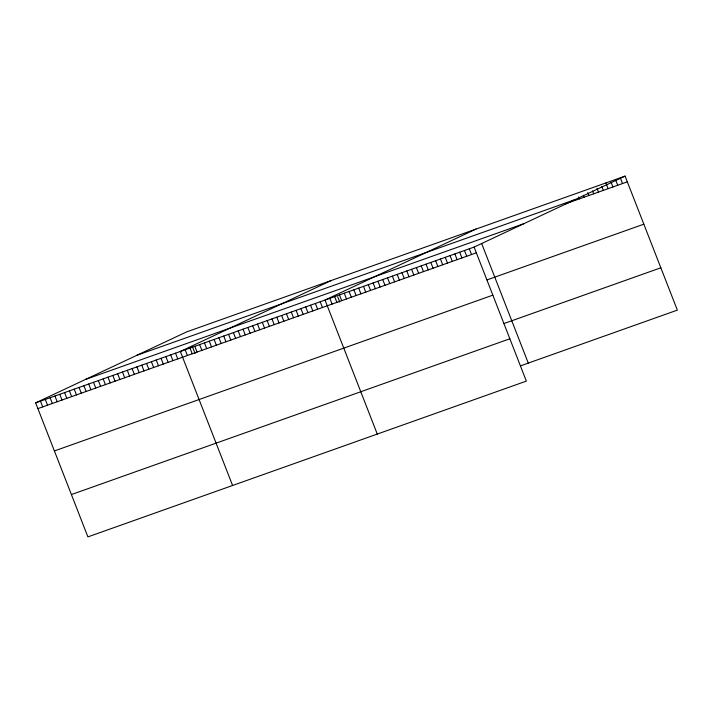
<?xml version="1.0" encoding="UTF-8"?>
<svg xmlns="http://www.w3.org/2000/svg" width="713" height="713" viewBox="0 0 713 713"><rect width="100%" height="100%" fill="white"/><g stroke="black" fill="none" stroke-linecap="round" stroke-linejoin="round"><path stroke-width="1.07" d="M625.096 176.111L474.1 247.081L526.354 381.107L87.904 536.889L35.65 402.872L186.646 331.893L625.096 176.111L677.35 310.128L520.561 365.84M331.331 280.485L180.344 351.464L232.59 485.482M476.026 229.078L325.03 300.048L377.284 434.074M136.816 355.315L575.266 199.533M564.821 204.061L627.333 181.851M85.48 379.45L523.93 223.659M35.65 402.872L474.1 247.081M37.887 408.611L476.346 252.83M487.05 279.888L643.839 224.185M54.393 450.946L492.852 295.155M504.055 323.506L660.844 267.794M71.398 494.564L509.857 338.773M620.292 177.813L622.529 183.562M615.479 179.524L617.716 185.264M611.041 182.189L612.913 186.975M605.863 182.938L608.1 188.687M601.799 186.565L603.287 190.398M596.986 188.277L598.483 192.1M592.556 190.941L593.671 193.811M587.744 192.644L588.867 195.522M583.305 195.317L584.054 197.225M578.501 197.02L579.25 198.936M481.703 243.641L528.28 363.095M469.297 248.792L471.534 254.532M464.484 250.504L466.73 256.243M459.68 252.206L461.917 257.954M454.867 253.917L457.104 259.657M450.063 255.628L452.3 261.368M445.251 257.331L447.488 263.079M440.447 259.042L442.684 264.79M435.634 260.753L437.871 266.493M430.821 262.464L433.067 268.204M426.017 264.166L428.255 269.915M421.205 265.878L423.451 271.617M416.401 267.589L418.638 273.329M411.588 269.291L413.825 275.04M406.784 271.002L409.021 276.751M401.972 272.714L404.209 278.453M397.159 274.425L399.405 280.164M392.355 276.127L394.592 281.876M387.542 277.838L389.788 283.578M382.738 279.549L384.975 285.289M377.926 281.252L380.163 287M373.122 282.963L375.359 288.712M368.309 284.674L370.546 290.414M363.505 286.385L365.742 292.125M358.692 288.088L360.93 293.836M353.88 289.799L356.126 295.538M349.076 291.51L351.313 297.25M344.263 293.212L346.5 298.961M339.459 294.924L341.696 300.672M337.695 296.813L339.762 302.098M334.647 296.635L336.884 302.374M329.843 298.346L332.08 304.086M320.208 301.768L322.445 307.508M315.387 303.48L317.624 309.219M310.565 305.191L312.802 310.939M305.734 306.902L307.98 312.651M300.913 308.622L303.15 314.362M296.091 310.333L298.328 316.073M291.269 312.044L293.506 317.793M286.448 313.756L288.685 319.504M281.626 315.476L283.863 321.215M276.804 317.187L279.041 322.927M271.974 318.898L274.22 324.647M267.152 320.618L269.389 326.358M262.331 322.329L264.568 328.069M257.509 324.041L259.746 329.789M252.687 325.752L254.924 331.5M247.866 327.472L250.103 333.212M243.035 329.183L245.281 334.923M238.213 330.894L240.459 336.643M233.392 332.614L235.629 338.354M228.57 334.326L230.807 340.065M223.748 336.037L225.985 341.777M218.927 337.748L221.164 343.497M214.105 339.468L216.342 345.208M209.274 341.179L211.52 346.919M204.453 342.891L206.69 348.639M199.631 344.602L201.868 350.35M194.809 346.322L197.046 352.062M192.323 346.456L195.068 353.514M189.988 348.033L192.225 353.773M185.166 349.744L187.403 355.493M175.514 353.176L177.76 358.915M170.692 354.887L172.929 360.626M165.871 356.598L168.108 362.347M161.049 358.318L163.286 364.058M156.227 360.029L158.464 365.769M151.406 361.741L153.643 367.489M146.575 363.452L148.821 369.2M141.753 365.172L143.999 370.912M136.932 366.883L139.169 372.623M132.11 368.594L134.347 374.343M127.288 370.314L129.525 376.054M122.467 372.026L124.704 377.765M117.645 373.737L119.882 379.485M112.814 375.448L115.06 381.197M107.993 377.168L110.23 382.908M103.171 378.879L105.408 384.619M98.349 380.59L100.586 386.339M93.528 382.311L95.765 388.05M88.706 384.022L90.943 389.761M83.884 385.733L86.121 391.473M79.054 387.444L81.3 393.193M74.232 389.164L76.469 394.904M69.411 390.876L71.648 396.615M64.589 392.587L66.826 398.335M59.767 394.298L62.004 400.046M54.946 396.018L57.183 401.758M50.115 397.729L52.361 403.469M45.293 399.44L47.539 405.189M40.472 401.161L42.709 406.9"/></g></svg>
